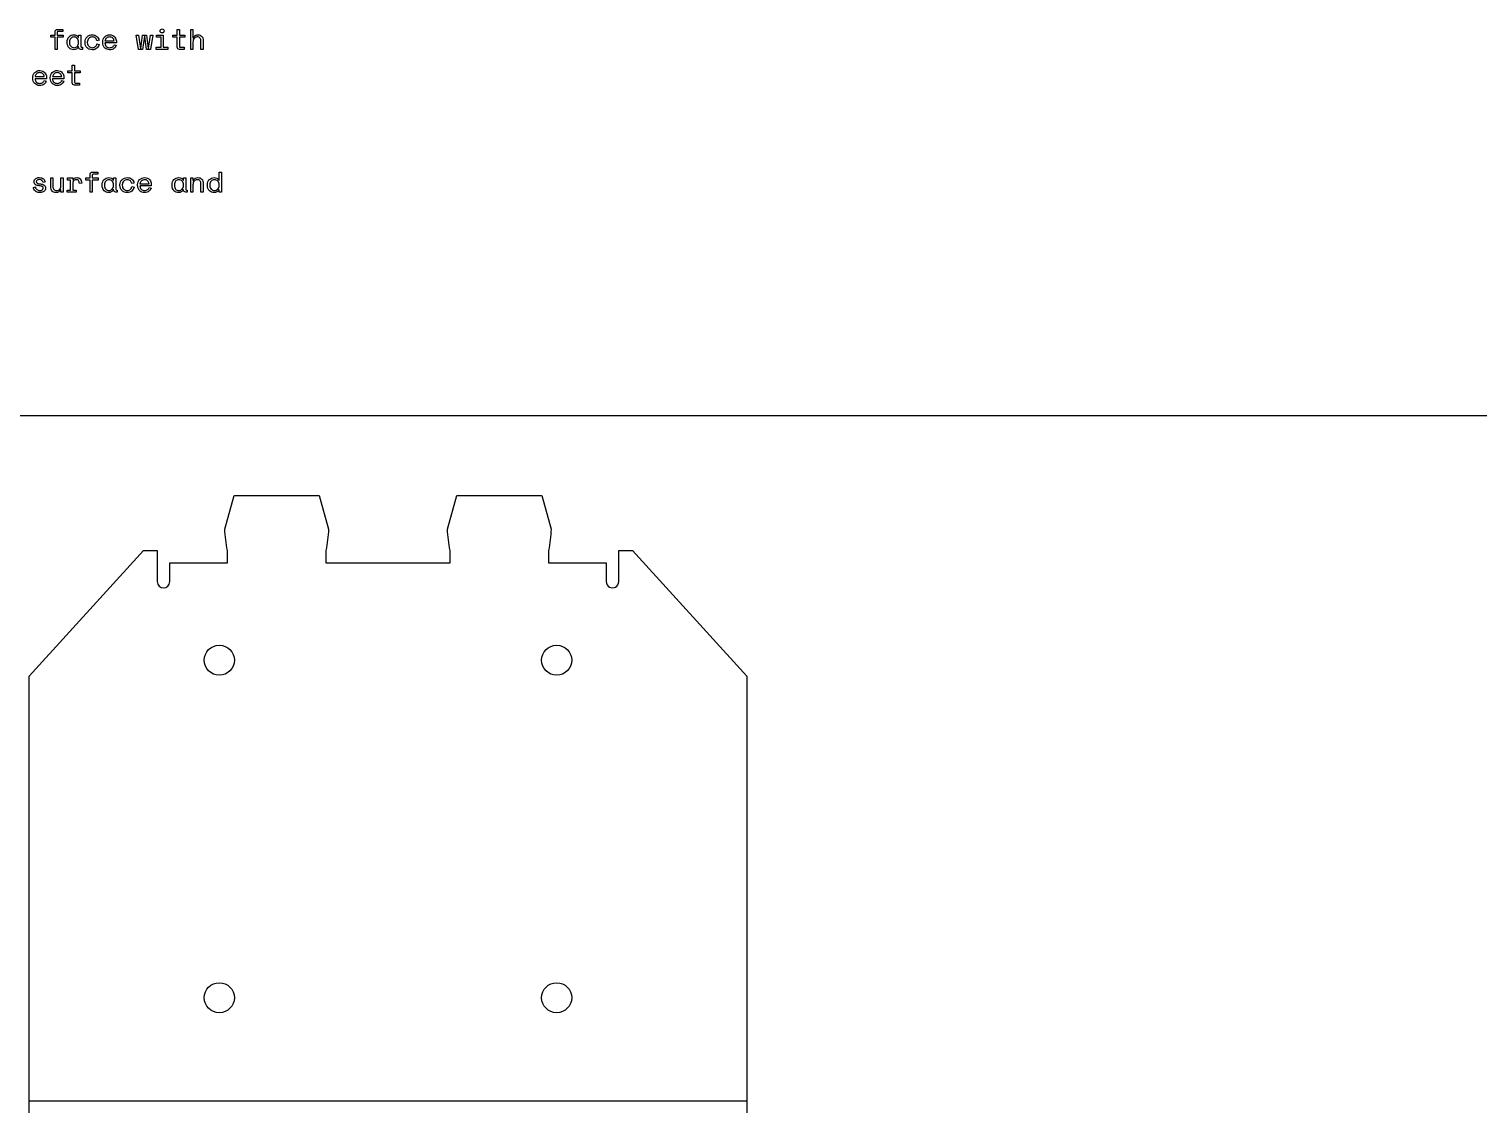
# Model space of a CAD drawing. Extents: x 0 to 841, y 0 to 662.
# Drawn here: x 330.8 to 545.8, y 491.9 to 651.3 of the extents above; entities that cross this region are included whole.
import ezdxf

# ---------------------------------------------------------------- set-up
doc = ezdxf.new("R2010")
doc.units = 0
doc.layers.get('0').update_dxf_attribs({"linetype": 'CONTINUOUS'})

msp = doc.modelspace()

# ---------------------------------------------------------------- linework, layer by layer
at = {"color": 7}
for points in [[(335.039669, 651.227598), (335.869402, 651.227598), (335.869402, 650.922798), (335.158202, 650.922798)], [(352.150771, 650.363998), (352.811197, 650.363998), (352.811197, 651.227598), (353.141397, 651.227598), (353.141397, 650.363998), (353.954197, 650.363998), (353.954197, 650.059198), (353.141397, 650.059198), (353.141397, 648.696065)], [(355.143737, 648.264265), (354.813537, 648.264265), (354.813537, 651.227598), (355.143737, 651.227598), (355.143737, 649.982998), (355.194537, 649.982998)], [(334.066002, 650.363998), (334.713702, 650.363998), (334.713702, 650.897398)], [(335.043902, 650.795798), (335.043902, 650.363998), (335.920202, 650.363998), (335.920202, 650.059198), (335.043902, 650.059198), (335.043902, 648.264265), (334.713702, 648.264265), (334.713702, 650.059198), (334.066002, 650.059198), (334.066002, 650.363998)], [(336.508635, 649.280265), (336.508635, 649.347998)], [(336.847302, 649.347998), (336.847302, 649.280265)], [(338.151168, 650.033798), (338.201968, 650.033798), (338.201968, 650.363998), (338.532168, 650.363998), (338.532168, 648.696065)], [(338.201968, 649.288731), (338.201968, 649.339531)], [(339.150234, 649.280265), (339.150234, 649.331065)], [(339.488901, 649.331065), (339.488901, 649.280265)], [(341.224567, 649.618931), (340.894367, 649.542731)], [(340.902834, 649.085531), (341.233034, 649.009331)], [(341.770667, 649.288731), (341.770667, 649.390331)], [(343.7942, 649.483465), (343.7942, 649.212531), (342.100867, 649.212531)], [(342.109334, 649.517331), (343.464, 649.517331)], [(352.811197, 648.594465), (352.811197, 650.059198), (352.150798, 650.059198), (352.150771, 650.363998)], [(355.143737, 649.356465), (355.143737, 648.264265)], [(356.667737, 649.517331), (356.667737, 648.264265), (356.337537, 648.264265), (356.337537, 649.449598)], [(338.201968, 648.619865), (338.151168, 648.619865)], [(338.201968, 648.594465), (338.201968, 648.619865)], [(338.646468, 648.569065), (338.752301, 648.569065), (338.752301, 648.264265), (338.527935, 648.264265)], [(343.455533, 648.950065), (343.7688, 648.865398)], [(353.255697, 648.569065), (353.852597, 648.569065), (353.852597, 648.264265), (353.137164, 648.264265)], [(336.606002, 645.072333), (337.266402, 645.072333), (337.266402, 645.935932), (337.596601, 645.935932), (337.596601, 645.072333), (338.409401, 645.072333), (338.409401, 644.767533), (337.596601, 644.767533), (337.596601, 643.4044)], [(337.266402, 643.3028), (337.266402, 644.767533), (336.606002, 644.767533), (336.606002, 645.072333)], [(331.40747, 643.997066), (331.40747, 644.098666)], [(333.431003, 644.191799), (333.431003, 643.920866), (331.73767, 643.920866)], [(331.746136, 644.225666), (333.100803, 644.225666)], [(333.092336, 643.6584), (333.405603, 643.573733)], [(333.998269, 643.997066), (333.998269, 644.098666)], [(336.021802, 644.191799), (336.021802, 643.920866), (334.328469, 643.920866)], [(334.336936, 644.225666), (335.691602, 644.225666)], [(335.683135, 643.6584), (335.996402, 643.573733)], [(337.710901, 643.2774), (338.307801, 643.2774), (338.307801, 642.9726), (337.592368, 642.9726)]]:
    msp.add_lwpolyline(points, dxfattribs=at)
for points in [[(342.8036, 650.109998)], [(348.857265, 648.264265), (348.247665, 648.264265), (347.993665, 650.211598), (347.942865, 650.211598), (347.688865, 648.264265), (347.079266, 648.264265), (346.749066, 650.363998), (347.087732, 650.363998), (347.367132, 648.416665), (347.417932, 648.416665), (347.663465, 650.363998), (348.273065, 650.363998), (348.518599, 648.416665), (348.569399, 648.416665), (348.848798, 650.363998), (349.187465, 650.363998)], [(349.682765, 648.569065), (350.419365, 648.569065), (350.419365, 650.059198), (349.758965, 650.059198), (349.758965, 650.363998), (350.749565, 650.363998), (350.749565, 648.569065), (351.435364, 648.569065), (351.435364, 648.264265), (349.682765, 648.264265)], [(350.283898, 650.990531)], [(337.524635, 648.518265)], [(332.440403, 644.818333)], [(335.031202, 644.818333)], [(0, 593.999849), (840.999808, 593.999849), (840.999808, 0.000026), (0, 0.000026)]]:
    msp.add_lwpolyline(points, close=True, dxfattribs=at)
at = {"color": 4}
for points in [[(339.247601, 629.197337), (339.895301, 629.197337), (339.895301, 629.730737)], [(340.221267, 630.060937), (341.051001, 630.060937), (341.051001, 629.756137), (340.339801, 629.756137)], [(358.979136, 628.867137), (359.029936, 628.867137), (359.029936, 630.060937), (359.360136, 630.060937), (359.360136, 627.097604), (359.029936, 627.097604), (359.029936, 627.419337)], [(331.500603, 627.800337), (331.81387, 627.876537)], [(331.61067, 628.63007), (331.61067, 628.65547)], [(333.236269, 628.60467), (332.923003, 628.52847)], [(333.287069, 627.715671), (333.287069, 627.690271)], [(334.061769, 627.94427), (334.061769, 629.197337), (334.391969, 629.197337), (334.391969, 627.986604)], [(335.585769, 629.197337), (335.915969, 629.197337), (335.915969, 627.097604), (335.585769, 627.097604), (335.585769, 627.478604), (335.534969, 627.478604)], [(335.585769, 628.105137), (335.585769, 629.197337)], [(337.321435, 628.291404), (337.321435, 627.402404), (337.854835, 627.402404), (337.854835, 627.097604), (336.508635, 627.097604), (336.508635, 627.402404), (336.991235, 627.402404), (336.991235, 628.892537), (336.559435, 628.892537), (336.559435, 629.197337)], [(336.559435, 629.197337), (337.321435, 629.197337), (337.321435, 628.917937), (337.372235, 628.917937)], [(338.659168, 628.443804), (338.312035, 628.393004)], [(340.225501, 629.629137), (340.225501, 629.197337), (341.101801, 629.197337), (341.101801, 628.892537), (340.225501, 628.892537), (340.225501, 627.097604), (339.895301, 627.097604), (339.895301, 628.892537), (339.247601, 628.892537), (339.247601, 629.197337)], [(341.690234, 628.113604), (341.690234, 628.181337)], [(342.0289, 628.181337), (342.0289, 628.113604)], [(343.332767, 628.867137), (343.383567, 628.867137), (343.383567, 629.197337), (343.713766, 629.197337), (343.713766, 627.529404)], [(343.383567, 628.12207), (343.383567, 628.17287)], [(344.331833, 628.113604), (344.331833, 628.164404)], [(344.6705, 628.164404), (344.6705, 628.113604)], [(346.406166, 628.45227), (346.075966, 628.37607)], [(346.084433, 627.91887), (346.414632, 627.84267)], [(346.952266, 628.12207), (346.952266, 628.22367)], [(348.975798, 628.316804), (348.975798, 628.04587), (347.282466, 628.04587)], [(347.290932, 628.35067), (348.645598, 628.35067)], [(348.637132, 627.783404), (348.950398, 627.698737)], [(352.053431, 628.113604), (352.053431, 628.181337)], [(352.392097, 628.181337), (352.392097, 628.113604)], [(353.695964, 628.867137), (353.746764, 628.867137), (353.746764, 629.197337), (354.076964, 629.197337), (354.076964, 627.529404)], [(353.746764, 628.12207), (353.746764, 628.17287)], [(355.143737, 627.097604), (354.813537, 627.097604), (354.813537, 629.197337), (355.143737, 629.197337), (355.143737, 628.841737), (355.194537, 628.841737)], [(355.143737, 628.189804), (355.143737, 627.097604)], [(356.667737, 628.35067), (356.667737, 627.097604), (356.337537, 627.097604), (356.337537, 628.282937)], [(357.285803, 628.113604), (357.285803, 628.181337)], [(357.62447, 628.181337), (357.62447, 628.113604)], [(359.029936, 628.12207), (359.029936, 628.17287)], [(343.383567, 627.453204), (343.332767, 627.453204)], [(343.383567, 627.427804), (343.383567, 627.453204)], [(343.828066, 627.402404), (343.9339, 627.402404), (343.9339, 627.097604), (343.709533, 627.097604)], [(353.746764, 627.453204), (353.695964, 627.453204)], [(353.746764, 627.427804), (353.746764, 627.453204)], [(354.191264, 627.402404), (354.297097, 627.402404), (354.297097, 627.097604), (354.07273, 627.097604)], [(359.029936, 627.419337), (358.979136, 627.419337)], [(330.853723, 492.381186), (437.254295, 492.381186)]]:
    msp.add_lwpolyline(points, dxfattribs=at)
for points in [[(331.932403, 628.65547)], [(347.985199, 628.943337)], [(342.706233, 627.351604)], [(353.069431, 627.351604)], [(358.327203, 627.351604)]]:
    msp.add_lwpolyline(points, close=True, dxfattribs=at)
at = {"color": 5}
for points in [[(359.873507, 577.146446), (361.253705, 582.131988), (373.853689, 582.131988), (375.233915, 577.146446)], [(392.873495, 577.146446), (394.253694, 582.131988), (406.853705, 582.131988), (408.233903, 577.146446)], [(330.853723, 475.339854), (330.853723, 555.319253), (347.803721, 573.981977), (349.853712, 573.981977), (349.853712, 569.356982)], [(351.703731, 569.356982), (351.703731, 572.131984), (360.253713, 572.131984), (360.253713, 573.981977)], [(374.853708, 573.981977), (374.853708, 572.131984), (393.253702, 572.131984), (393.253702, 573.981977)], [(407.853697, 573.981977), (407.853697, 572.131984), (416.403679, 572.131984), (416.403679, 569.356982)], [(418.253698, 569.356982), (418.253698, 573.981977), (420.303689, 573.981977), (437.253686, 555.319253), (437.253686, 475.339854)]]:
    msp.add_lwpolyline(points, dxfattribs=at)
at = {"color": 7}
for points in [[(334.802602, 651.134464), (334.864691, 651.196553), (334.943713, 651.227598), (335.039669, 651.227598)], [(350.283898, 650.990531), (350.283898, 651.072375), (350.31212, 651.14152), (350.368565, 651.197964)], [(350.368565, 651.197964), (350.427831, 651.257231), (350.498387, 651.286864), (350.580231, 651.286864)], [(350.580231, 651.286864), (350.662076, 651.286864), (350.73122, 651.257231), (350.787665, 651.197964)], [(350.787665, 651.197964), (350.846931, 651.14152), (350.876565, 651.072375), (350.876565, 650.990531)], [(334.713702, 650.897398), (334.713702, 650.993353), (334.743336, 651.072375), (334.802602, 651.134464)], [(335.158202, 650.922798), (335.082002, 650.922798), (335.043902, 650.880464), (335.043902, 650.795798)], [(336.508635, 649.347998), (336.508635, 649.520154), (336.534035, 649.672554), (336.584835, 649.805198)], [(336.584835, 648.818832), (336.534035, 648.951476), (336.508635, 649.105287), (336.508635, 649.280265)], [(336.584835, 649.805198), (336.635635, 649.937842), (336.704779, 650.04932), (336.792268, 650.139631)], [(336.792268, 650.139631), (336.882579, 650.232764), (336.987002, 650.30332), (337.105535, 650.351298)], [(336.898102, 649.657031), (336.864235, 649.563898), (336.847302, 649.460887), (336.847302, 649.347998)], [(336.847302, 649.280265), (336.847302, 649.040376), (336.909391, 648.852698), (337.033568, 648.717232)], [(337.037802, 649.898331), (336.978535, 649.83342), (336.931968, 649.752987), (336.898102, 649.657031)], [(337.253702, 650.054965), (337.171857, 650.018276), (337.09989, 649.966065), (337.037802, 649.898331)], [(337.105535, 650.351298), (337.224068, 650.399276), (337.349657, 650.423264), (337.482301, 650.423264)], [(337.524635, 650.109998), (337.425857, 650.109998), (337.335546, 650.091653), (337.253702, 650.054965)], [(337.482301, 650.423264), (337.626235, 650.423264), (337.756057, 650.390809), (337.871768, 650.325898)], [(337.791335, 650.050731), (337.70949, 650.090242), (337.62059, 650.109998), (337.524635, 650.109998)], [(338.007235, 649.894098), (337.947968, 649.961831), (337.876001, 650.014042), (337.791335, 650.050731)], [(337.871768, 650.325898), (337.990301, 650.263809), (338.083435, 650.166442), (338.151168, 650.033798)], [(338.151168, 649.648565), (338.117301, 649.74452), (338.069324, 649.826365), (338.007235, 649.894098)], [(338.201968, 649.339531), (338.201968, 649.45242), (338.185035, 649.555431), (338.151168, 649.648565)], [(338.151168, 648.971231), (338.185035, 649.067187), (338.201968, 649.17302), (338.201968, 649.288731)], [(339.150234, 649.331065), (339.150234, 649.500398), (339.178457, 649.652798), (339.234901, 649.788265)], [(339.234901, 648.823065), (339.178457, 648.955709), (339.150234, 649.108109), (339.150234, 649.280265)], [(339.234901, 649.788265), (339.294168, 649.923731), (339.37319, 650.038031), (339.471968, 650.131165)], [(339.471968, 650.131165), (339.570745, 650.224298), (339.685045, 650.296264), (339.814868, 650.347064)], [(339.543934, 649.644331), (339.507245, 649.548376), (339.488901, 649.443954), (339.488901, 649.331065)], [(339.488901, 649.280265), (339.488901, 649.161731), (339.507245, 649.054487), (339.543934, 648.958531)], [(339.704801, 649.889865), (339.637068, 649.822131), (339.583445, 649.740287), (339.543934, 649.644331)], [(339.937634, 650.050731), (339.850145, 650.014042), (339.772534, 649.96042), (339.704801, 649.889865)], [(339.814868, 650.347064), (339.947512, 650.397864), (340.087212, 650.423264), (340.233967, 650.423264)], [(340.225501, 650.109998), (340.123901, 650.109998), (340.027945, 650.090242), (339.937634, 650.050731)], [(340.500667, 650.063431), (340.421645, 650.094476), (340.329923, 650.109998), (340.225501, 650.109998)], [(340.233967, 650.423264), (340.366612, 650.423264), (340.489378, 650.403509), (340.602267, 650.363998)], [(340.699634, 649.936431), (340.646012, 649.990053), (340.57969, 650.032387), (340.500667, 650.063431)], [(340.602267, 650.363998), (340.715156, 650.324487), (340.813934, 650.268042), (340.898601, 650.194665)], [(340.830867, 649.754398), (340.799823, 649.824953), (340.756078, 649.885631), (340.699634, 649.936431)], [(340.894367, 649.542731), (340.885901, 649.616109), (340.864734, 649.686665), (340.830867, 649.754398)], [(340.835101, 648.873865), (340.868967, 648.941598), (340.891545, 649.012154), (340.902834, 649.085531)], [(340.898601, 650.194665), (340.986089, 650.124109), (341.056645, 650.039442), (341.110267, 649.940665)], [(341.110267, 649.940665), (341.166712, 649.841887), (341.204812, 649.734642), (341.224567, 649.618931)], [(341.770667, 649.390331), (341.770667, 649.537087), (341.796067, 649.673965), (341.846867, 649.800965)], [(341.846867, 648.848465), (341.796067, 648.981109), (341.770667, 649.127865), (341.770667, 649.288731)], [(341.846867, 649.800965), (341.900489, 649.927965), (341.973867, 650.03662), (342.067, 650.126931)], [(342.067, 650.126931), (342.160134, 650.220064), (342.268789, 650.292031), (342.392967, 650.342831)], [(342.100867, 649.212531), (342.109334, 649.003687), (342.174245, 648.835765), (342.2956, 648.708765)], [(342.1813, 649.750165), (342.144611, 649.679609), (342.120622, 649.601998), (342.109334, 649.517331)], [(342.329467, 649.940665), (342.2702, 649.887042), (342.220811, 649.823542), (342.1813, 649.750165)], [(342.541133, 650.063431), (342.462111, 650.035209), (342.391556, 649.994287), (342.329467, 649.940665)], [(342.392967, 650.342831), (342.519967, 650.396453), (342.656845, 650.423264), (342.8036, 650.423264)], [(342.8036, 650.109998), (342.710467, 650.109998), (342.622978, 650.094476), (342.541133, 650.063431)], [(342.8036, 650.423264), (342.975756, 650.423264), (343.123922, 650.390809), (343.2481, 650.325898)], [(343.040667, 650.067665), (342.964467, 650.095887), (342.885444, 650.109998), (342.8036, 650.109998)], [(343.2481, 649.949131), (343.188833, 649.999931), (343.119689, 650.039442), (343.040667, 650.067665)], [(343.2481, 650.325898), (343.3751, 650.263809), (343.478111, 650.186198), (343.557133, 650.093065)], [(343.396267, 649.762865), (343.359578, 649.836242), (343.310189, 649.898331), (343.2481, 649.949131)], [(343.464, 649.517331), (343.458355, 649.607642), (343.435778, 649.689487), (343.396267, 649.762865)], [(343.557133, 650.093065), (343.638978, 649.999931), (343.698244, 649.898331), (343.734933, 649.788265)], [(343.734933, 649.788265), (343.774444, 649.678198), (343.7942, 649.576598), (343.7942, 649.483465)], [(350.368565, 650.778864), (350.31212, 650.838131), (350.283898, 650.908687), (350.283898, 650.990531)], [(350.580231, 650.694198), (350.498387, 650.694198), (350.427831, 650.72242), (350.368565, 650.778864)], [(350.787665, 650.778864), (350.73122, 650.72242), (350.662076, 650.694198), (350.580231, 650.694198)], [(350.876565, 650.990531), (350.876565, 650.908687), (350.846931, 650.838131), (350.787665, 650.778864)], [(355.31307, 649.902565), (355.200181, 649.767098), (355.143737, 649.585065), (355.143737, 649.356465)], [(355.194537, 649.982998), (355.259448, 650.118465), (355.349759, 650.225709), (355.46547, 650.304731)], [(355.787203, 650.109998), (355.586826, 650.109998), (355.428781, 650.040853), (355.31307, 649.902565)], [(355.46547, 650.304731), (355.584004, 650.383753), (355.727937, 650.423264), (355.89727, 650.423264)], [(356.18937, 649.944898), (356.090592, 650.054965), (355.956537, 650.109998), (355.787203, 650.109998)], [(355.89727, 650.423264), (356.12587, 650.423264), (356.310726, 650.347064), (356.451837, 650.194665)], [(356.337537, 649.449598), (356.337537, 649.669731), (356.288148, 649.834831), (356.18937, 649.944898)], [(356.451837, 650.194665), (356.59577, 650.045087), (356.667737, 649.819309), (356.667737, 649.517331)], [(336.792268, 648.480165), (336.704779, 648.573298), (336.635635, 648.686187), (336.584835, 648.818832)], [(337.105535, 648.272732), (336.987002, 648.320709), (336.882579, 648.389854), (336.792268, 648.480165)], [(337.033568, 648.717232), (337.160568, 648.584587), (337.324257, 648.518265), (337.524635, 648.518265)], [(337.490768, 648.204998), (337.352479, 648.204998), (337.224068, 648.227576), (337.105535, 648.272732)], [(337.867535, 648.306598), (337.749001, 648.238865), (337.623413, 648.204998), (337.490768, 648.204998)], [(337.524635, 648.518265), (337.623413, 648.518265), (337.713724, 648.536609), (337.795568, 648.573298)], [(337.795568, 648.573298), (337.880235, 648.609987), (337.952201, 648.662198), (338.011468, 648.729932)], [(338.151168, 648.619865), (338.083435, 648.478754), (337.98889, 648.374332), (337.867535, 648.306598)], [(338.011468, 648.729932), (338.070735, 648.797665), (338.117301, 648.878098), (338.151168, 648.971231)], [(338.290868, 648.357398), (338.231601, 648.419487), (338.201968, 648.498509), (338.201968, 648.594465)], [(338.527935, 648.264265), (338.431979, 648.264265), (338.352957, 648.295309), (338.290868, 648.357398)], [(338.532168, 648.696065), (338.532168, 648.611398), (338.570268, 648.569065), (338.646468, 648.569065)], [(339.471968, 648.484398), (339.37319, 648.577532), (339.294168, 648.69042), (339.234901, 648.823065)], [(339.814868, 648.276965), (339.685045, 648.324943), (339.570745, 648.394087), (339.471968, 648.484398)], [(339.543934, 648.958531), (339.583445, 648.865398), (339.637068, 648.786376), (339.704801, 648.721465)], [(339.704801, 648.721465), (339.772534, 648.656554), (339.851556, 648.605754), (339.941867, 648.569065)], [(340.233967, 648.204998), (340.087212, 648.204998), (339.947512, 648.228987), (339.814868, 648.276965)], [(339.941867, 648.569065), (340.032179, 648.535198), (340.129545, 648.518265), (340.233967, 648.518265)], [(340.233967, 648.518265), (340.33839, 648.518265), (340.428701, 648.533787), (340.504901, 648.564832)], [(340.610734, 648.264265), (340.497845, 648.224754), (340.372256, 648.204998), (340.233967, 648.204998)], [(340.504901, 648.564832), (340.583923, 648.598698), (340.650245, 648.641032), (340.703867, 648.691832)], [(340.907067, 648.429365), (340.822401, 648.358809), (340.723623, 648.303776), (340.610734, 648.264265)], [(340.703867, 648.691832), (340.760312, 648.745454), (340.804056, 648.806132), (340.835101, 648.873865)], [(341.114501, 648.687598), (341.060878, 648.58882), (340.991734, 648.502743), (340.907067, 648.429365)], [(341.233034, 649.009331), (341.210456, 648.89362), (341.170945, 648.786376), (341.114501, 648.687598)], [(342.058534, 648.505565), (341.968222, 648.60152), (341.897667, 648.71582), (341.846867, 648.848465)], [(342.380267, 648.281198), (342.256089, 648.334821), (342.148845, 648.409609), (342.058534, 648.505565)], [(342.2956, 648.708765), (342.416956, 648.581765), (342.586289, 648.518265), (342.8036, 648.518265)], [(342.795133, 648.204998), (342.645556, 648.204998), (342.507267, 648.230398), (342.380267, 648.281198)], [(343.4386, 648.387032), (343.280555, 648.265676), (343.066067, 648.204998), (342.795133, 648.204998)], [(342.8036, 648.518265), (342.902378, 648.518265), (342.988456, 648.529554), (343.061833, 648.552132)], [(343.061833, 648.552132), (343.135211, 648.574709), (343.1973, 648.605754), (343.2481, 648.645265)], [(343.2481, 648.645265), (343.301722, 648.684776), (343.344055, 648.729932), (343.3751, 648.780732)], [(343.3751, 648.780732), (343.408967, 648.834354), (343.435778, 648.890798), (343.455533, 648.950065)], [(343.7688, 648.865398), (343.709533, 648.670665), (343.599467, 648.511209), (343.4386, 648.387032)], [(352.900097, 648.357398), (352.840831, 648.419487), (352.811197, 648.498509), (352.811197, 648.594465)], [(353.137164, 648.264265), (353.041208, 648.264265), (352.962186, 648.295309), (352.900097, 648.357398)], [(353.141397, 648.696065), (353.141397, 648.611398), (353.179497, 648.569065), (353.255697, 648.569065)], [(331.48367, 644.509299), (331.537292, 644.636299), (331.61067, 644.744955), (331.703803, 644.835266)], [(331.703803, 644.835266), (331.796936, 644.928399), (331.905592, 645.000366), (332.02977, 645.051166)], [(332.177936, 644.771766), (332.098914, 644.743544), (332.028358, 644.702622), (331.96627, 644.648999)], [(332.02977, 645.051166), (332.15677, 645.104788), (332.293647, 645.131599), (332.440403, 645.131599)], [(332.440403, 644.818333), (332.34727, 644.818333), (332.259781, 644.80281), (332.177936, 644.771766)], [(332.440403, 645.131599), (332.612558, 645.131599), (332.760725, 645.099144), (332.884903, 645.034233)], [(332.677469, 644.775999), (332.601269, 644.804221), (332.522247, 644.818333), (332.440403, 644.818333)], [(332.884903, 644.657466), (332.825636, 644.708266), (332.756492, 644.747777), (332.677469, 644.775999)], [(332.884903, 645.034233), (333.011903, 644.972144), (333.114914, 644.894533), (333.193936, 644.801399)], [(333.193936, 644.801399), (333.27578, 644.708266), (333.335047, 644.606666), (333.371736, 644.496599)], [(334.074469, 644.509299), (334.128091, 644.636299), (334.201469, 644.744955), (334.294602, 644.835266)], [(334.294602, 644.835266), (334.387736, 644.928399), (334.496391, 645.000366), (334.620569, 645.051166)], [(334.768736, 644.771766), (334.689713, 644.743544), (334.619158, 644.702622), (334.557069, 644.648999)], [(334.620569, 645.051166), (334.747569, 645.104788), (334.884447, 645.131599), (335.031202, 645.131599)], [(335.031202, 644.818333), (334.938069, 644.818333), (334.85058, 644.80281), (334.768736, 644.771766)], [(335.031202, 645.131599), (335.203358, 645.131599), (335.351524, 645.099144), (335.475702, 645.034233)], [(335.268269, 644.775999), (335.192069, 644.804221), (335.113047, 644.818333), (335.031202, 644.818333)], [(335.475702, 644.657466), (335.416435, 644.708266), (335.347291, 644.747777), (335.268269, 644.775999)], [(335.475702, 645.034233), (335.602702, 644.972144), (335.705713, 644.894533), (335.784735, 644.801399)], [(335.784735, 644.801399), (335.86658, 644.708266), (335.925846, 644.606666), (335.962535, 644.496599)], [(331.40747, 644.098666), (331.40747, 644.245422), (331.43287, 644.382299), (331.48367, 644.509299)], [(331.48367, 643.5568), (331.43287, 643.689444), (331.40747, 643.8362), (331.40747, 643.997066)], [(331.695336, 643.2139), (331.605025, 643.309855), (331.53447, 643.424155), (331.48367, 643.5568)], [(332.01707, 642.989533), (331.892892, 643.043155), (331.785647, 643.117944), (331.695336, 643.2139)], [(331.73767, 643.920866), (331.746136, 643.712022), (331.811047, 643.5441), (331.932403, 643.4171)], [(331.818103, 644.458499), (331.781414, 644.387944), (331.757425, 644.310333), (331.746136, 644.225666)], [(331.96627, 644.648999), (331.907003, 644.595377), (331.857614, 644.531877), (331.818103, 644.458499)], [(331.932403, 643.4171), (332.053758, 643.2901), (332.223092, 643.2266), (332.440403, 643.2266)], [(332.431936, 642.913333), (332.282358, 642.913333), (332.14407, 642.938733), (332.01707, 642.989533)], [(333.075403, 643.095366), (332.917358, 642.974011), (332.702869, 642.913333), (332.431936, 642.913333)], [(332.440403, 643.2266), (332.539181, 643.2266), (332.625258, 643.237889), (332.698636, 643.260466)], [(332.698636, 643.260466), (332.772014, 643.283044), (332.834103, 643.314089), (332.884903, 643.3536)], [(333.033069, 644.471199), (332.99638, 644.544577), (332.946992, 644.606666), (332.884903, 644.657466)], [(332.884903, 643.3536), (332.938525, 643.393111), (332.980858, 643.438266), (333.011903, 643.489066)], [(333.011903, 643.489066), (333.045769, 643.542689), (333.07258, 643.599133), (333.092336, 643.6584)], [(333.100803, 644.225666), (333.095158, 644.315977), (333.07258, 644.397822), (333.033069, 644.471199)], [(333.405603, 643.573733), (333.346336, 643.379), (333.236269, 643.219544), (333.075403, 643.095366)], [(333.371736, 644.496599), (333.411247, 644.386533), (333.431003, 644.284933), (333.431003, 644.191799)], [(333.998269, 644.098666), (333.998269, 644.245422), (334.023669, 644.382299), (334.074469, 644.509299)], [(334.074469, 643.5568), (334.023669, 643.689444), (333.998269, 643.8362), (333.998269, 643.997066)], [(334.286136, 643.2139), (334.195825, 643.309855), (334.125269, 643.424155), (334.074469, 643.5568)], [(334.607869, 642.989533), (334.483691, 643.043155), (334.376447, 643.117944), (334.286136, 643.2139)], [(334.328469, 643.920866), (334.336936, 643.712022), (334.401847, 643.5441), (334.523202, 643.4171)], [(334.408902, 644.458499), (334.372213, 644.387944), (334.348225, 644.310333), (334.336936, 644.225666)], [(334.557069, 644.648999), (334.497802, 644.595377), (334.448413, 644.531877), (334.408902, 644.458499)], [(334.523202, 643.4171), (334.644558, 643.2901), (334.813891, 643.2266), (335.031202, 643.2266)], [(335.022735, 642.913333), (334.873158, 642.913333), (334.734869, 642.938733), (334.607869, 642.989533)], [(335.666202, 643.095366), (335.508158, 642.974011), (335.293669, 642.913333), (335.022735, 642.913333)], [(335.031202, 643.2266), (335.12998, 643.2266), (335.216058, 643.237889), (335.289435, 643.260466)], [(335.289435, 643.260466), (335.362813, 643.283044), (335.424902, 643.314089), (335.475702, 643.3536)], [(335.623869, 644.471199), (335.58718, 644.544577), (335.537791, 644.606666), (335.475702, 644.657466)], [(335.475702, 643.3536), (335.529324, 643.393111), (335.571658, 643.438266), (335.602702, 643.489066)], [(335.602702, 643.489066), (335.636569, 643.542689), (335.66338, 643.599133), (335.683135, 643.6584)], [(335.691602, 644.225666), (335.685958, 644.315977), (335.66338, 644.397822), (335.623869, 644.471199)], [(335.996402, 643.573733), (335.937135, 643.379), (335.827069, 643.219544), (335.666202, 643.095366)], [(335.962535, 644.496599), (336.002046, 644.386533), (336.021802, 644.284933), (336.021802, 644.191799)], [(337.355302, 643.065733), (337.296035, 643.127822), (337.266402, 643.206844), (337.266402, 643.3028)], [(337.592368, 642.9726), (337.496413, 642.9726), (337.41739, 643.003644), (337.355302, 643.065733)], [(337.596601, 643.4044), (337.596601, 643.319733), (337.634701, 643.2774), (337.710901, 643.2774)]]:
    msp.add_open_spline(points, degree=3, dxfattribs=at)
at = {"color": 4}
for points in [[(339.895301, 629.730737), (339.895301, 629.826692), (339.924934, 629.905714), (339.984201, 629.967803)], [(339.984201, 629.967803), (340.04629, 630.029892), (340.125312, 630.060937), (340.221267, 630.060937)], [(340.339801, 629.756137), (340.263601, 629.756137), (340.225501, 629.713803), (340.225501, 629.629137)], [(331.568336, 627.520937), (331.528825, 627.614071), (331.506248, 627.707204), (331.500603, 627.800337)], [(331.61067, 628.65547), (331.61067, 628.754248), (331.631836, 628.840326), (331.67417, 628.913704)], [(331.805403, 628.21097), (331.675581, 628.306926), (331.61067, 628.446626), (331.61067, 628.63007)], [(331.67417, 628.913704), (331.716503, 628.989904), (331.772947, 629.053403), (331.843503, 629.104203)], [(332.364203, 628.041637), (332.121492, 628.05857), (331.935225, 628.115015), (331.805403, 628.21097)], [(331.81387, 627.876537), (331.827981, 627.715671), (331.89007, 627.585848), (332.000136, 627.487071)], [(331.843503, 629.104203), (331.916881, 629.155003), (331.998725, 629.193103), (332.089036, 629.218503)], [(331.970503, 628.786704), (331.945103, 628.750015), (331.932403, 628.70627), (331.932403, 628.65547)], [(331.932403, 628.65547), (331.932403, 628.55387), (331.974736, 628.476259), (332.059403, 628.422637)], [(332.072103, 628.88407), (332.02977, 628.85867), (331.995903, 628.826215), (331.970503, 628.786704)], [(332.059403, 628.422637), (332.146892, 628.369015), (332.304936, 628.333737), (332.533536, 628.316804)], [(332.216036, 628.939104), (332.162414, 628.927815), (332.114436, 628.90947), (332.072103, 628.88407)], [(332.089036, 629.218503), (332.179347, 629.243903), (332.273892, 629.256603), (332.37267, 629.256603)], [(332.389603, 628.96027), (332.330336, 628.96027), (332.272481, 628.953215), (332.216036, 628.939104)], [(332.817169, 627.94427), (332.724036, 627.99507), (332.573047, 628.027526), (332.364203, 628.041637)], [(332.37267, 629.256603), (332.510958, 629.256603), (332.632314, 629.236848), (332.736736, 629.197337)], [(332.757903, 628.84597), (332.664769, 628.92217), (332.542003, 628.96027), (332.389603, 628.96027)], [(332.533536, 628.316804), (332.779069, 628.297048), (332.965336, 628.237781), (333.092336, 628.139004)], [(332.736736, 629.197337), (332.841158, 629.160648), (332.928647, 629.111259), (332.999203, 629.04917)], [(332.923003, 628.52847), (332.908892, 628.663937), (332.853858, 628.76977), (332.757903, 628.84597)], [(332.812936, 627.432037), (332.908892, 627.494126), (332.956869, 627.580204), (332.956869, 627.690271)], [(332.956869, 627.690271), (332.956869, 627.808804), (332.910303, 627.89347), (332.817169, 627.94427)], [(332.999203, 629.04917), (333.069758, 628.989904), (333.12338, 628.920759), (333.160069, 628.841737)], [(333.092336, 628.139004), (333.222158, 628.043048), (333.287069, 627.901937), (333.287069, 627.715671)], [(333.160069, 628.841737), (333.19958, 628.762715), (333.22498, 628.683692), (333.236269, 628.60467)], [(333.287069, 627.690271), (333.287069, 627.588671), (333.265903, 627.496948), (333.223569, 627.415104)], [(334.116802, 627.550571), (334.080113, 627.663459), (334.061769, 627.794693), (334.061769, 627.94427)], [(334.277669, 627.266937), (334.209936, 627.343137), (334.156313, 627.437682), (334.116802, 627.550571)], [(334.391969, 627.986604), (334.391969, 627.76647), (334.437125, 627.605604), (334.527436, 627.504004)], [(334.942302, 627.351604), (335.14268, 627.351604), (335.299313, 627.419337), (335.412202, 627.554804)], [(335.412202, 627.554804), (335.527913, 627.693093), (335.585769, 627.876537), (335.585769, 628.105137)], [(337.351068, 628.545404), (337.331313, 628.466381), (337.321435, 628.381715), (337.321435, 628.291404)], [(337.444201, 628.752837), (337.401868, 628.69357), (337.370824, 628.624426), (337.351068, 628.545404)], [(337.372235, 628.917937), (337.425857, 629.033648), (337.502057, 629.118315), (337.600835, 629.171937)], [(337.600835, 628.892537), (337.538746, 628.85867), (337.486535, 628.812104), (337.444201, 628.752837)], [(337.600835, 629.171937), (337.699613, 629.228381), (337.812501, 629.256603), (337.939501, 629.256603)], [(337.829435, 628.943337), (337.741946, 628.943337), (337.665746, 628.926404), (337.600835, 628.892537)], [(338.172335, 628.812104), (338.079201, 628.899592), (337.964901, 628.943337), (337.829435, 628.943337)], [(337.939501, 629.256603), (338.151168, 629.256603), (338.321912, 629.187459), (338.451735, 629.04917)], [(338.312035, 628.393004), (338.312035, 628.587737), (338.265468, 628.727437), (338.172335, 628.812104)], [(338.451735, 629.04917), (338.581557, 628.910881), (338.650701, 628.709092), (338.659168, 628.443804)], [(341.690234, 628.181337), (341.690234, 628.353493), (341.715634, 628.505893), (341.766434, 628.638537)], [(341.766434, 627.652171), (341.715634, 627.784815), (341.690234, 627.938626), (341.690234, 628.113604)], [(341.766434, 628.638537), (341.817234, 628.771181), (341.886378, 628.882659), (341.973867, 628.97297)], [(341.973867, 627.313504), (341.886378, 627.406637), (341.817234, 627.519526), (341.766434, 627.652171)], [(341.973867, 628.97297), (342.064178, 629.066103), (342.1686, 629.136659), (342.287134, 629.184637)], [(342.0797, 628.49037), (342.045834, 628.397237), (342.0289, 628.294226), (342.0289, 628.181337)], [(342.0289, 628.113604), (342.0289, 627.873715), (342.090989, 627.686037), (342.215167, 627.550571)], [(342.2194, 628.73167), (342.160134, 628.666759), (342.113567, 628.586326), (342.0797, 628.49037)], [(342.215167, 627.550571), (342.342167, 627.417926), (342.505856, 627.351604), (342.706233, 627.351604)], [(342.4353, 628.888304), (342.353456, 628.851615), (342.281489, 628.799404), (342.2194, 628.73167)], [(342.287134, 629.184637), (342.405667, 629.232615), (342.531256, 629.256603), (342.6639, 629.256603)], [(342.706233, 628.943337), (342.607456, 628.943337), (342.517145, 628.924992), (342.4353, 628.888304)], [(342.6639, 629.256603), (342.807833, 629.256603), (342.937656, 629.224148), (343.053367, 629.159237)], [(342.972933, 628.88407), (342.891089, 628.923581), (342.802189, 628.943337), (342.706233, 628.943337)], [(343.188833, 628.727437), (343.129567, 628.79517), (343.0576, 628.847381), (342.972933, 628.88407)], [(342.977167, 627.406637), (343.061833, 627.443326), (343.1338, 627.495537), (343.193067, 627.563271)], [(343.053367, 629.159237), (343.1719, 629.097148), (343.265033, 628.999781), (343.332767, 628.867137)], [(343.332767, 628.481904), (343.2989, 628.577859), (343.250922, 628.659704), (343.188833, 628.727437)], [(343.193067, 627.563271), (343.252333, 627.631004), (343.2989, 627.711437), (343.332767, 627.80457)], [(343.383567, 628.17287), (343.383567, 628.285759), (343.366633, 628.38877), (343.332767, 628.481904)], [(343.332767, 627.80457), (343.366633, 627.900526), (343.383567, 628.006359), (343.383567, 628.12207)], [(343.713766, 627.529404), (343.713766, 627.444737), (343.751866, 627.402404), (343.828066, 627.402404)], [(344.331833, 628.164404), (344.331833, 628.333737), (344.360055, 628.486137), (344.4165, 628.621604)], [(344.4165, 627.656404), (344.360055, 627.789048), (344.331833, 627.941448), (344.331833, 628.113604)], [(344.4165, 628.621604), (344.475766, 628.75707), (344.554788, 628.87137), (344.653566, 628.964504)], [(344.653566, 627.317737), (344.554788, 627.410871), (344.475766, 627.523759), (344.4165, 627.656404)], [(344.653566, 628.964504), (344.752344, 629.057637), (344.866644, 629.129603), (344.996466, 629.180403)], [(344.725533, 628.47767), (344.688844, 628.381715), (344.6705, 628.277293), (344.6705, 628.164404)], [(344.6705, 628.113604), (344.6705, 627.99507), (344.688844, 627.887826), (344.725533, 627.79187)], [(344.886399, 628.723204), (344.818666, 628.65547), (344.765044, 628.573626), (344.725533, 628.47767)], [(344.725533, 627.79187), (344.765044, 627.698737), (344.818666, 627.619715), (344.886399, 627.554804)], [(345.119233, 628.88407), (345.031744, 628.847381), (344.954133, 628.793759), (344.886399, 628.723204)], [(344.886399, 627.554804), (344.954133, 627.489893), (345.033155, 627.439093), (345.123466, 627.402404)], [(344.996466, 629.180403), (345.129111, 629.231203), (345.268811, 629.256603), (345.415566, 629.256603)], [(345.407099, 628.943337), (345.305499, 628.943337), (345.209544, 628.923581), (345.119233, 628.88407)], [(345.682266, 628.89677), (345.603244, 628.927815), (345.511522, 628.943337), (345.407099, 628.943337)], [(345.415566, 629.256603), (345.54821, 629.256603), (345.670977, 629.236848), (345.783866, 629.197337)], [(345.881233, 628.76977), (345.82761, 628.823392), (345.761288, 628.865726), (345.682266, 628.89677)], [(345.686499, 627.398171), (345.765521, 627.432037), (345.831844, 627.474371), (345.885466, 627.525171)], [(345.783866, 629.197337), (345.896755, 629.157826), (345.995533, 629.101381), (346.080199, 629.028003)], [(346.012466, 628.587737), (345.981421, 628.658292), (345.937677, 628.71897), (345.881233, 628.76977)], [(345.885466, 627.525171), (345.94191, 627.578793), (345.985655, 627.639471), (346.016699, 627.707204)], [(346.075966, 628.37607), (346.067499, 628.449448), (346.046333, 628.520004), (346.012466, 628.587737)], [(346.016699, 627.707204), (346.050566, 627.774937), (346.073144, 627.845493), (346.084433, 627.91887)], [(346.080199, 629.028003), (346.167688, 628.957448), (346.238244, 628.872781), (346.291866, 628.774004)], [(346.291866, 628.774004), (346.34831, 628.675226), (346.38641, 628.567981), (346.406166, 628.45227)], [(346.414632, 627.84267), (346.392055, 627.726959), (346.352544, 627.619715), (346.296099, 627.520937)], [(346.952266, 628.22367), (346.952266, 628.370426), (346.977666, 628.507304), (347.028466, 628.634304)], [(347.028466, 627.681804), (346.977666, 627.814448), (346.952266, 627.961204), (346.952266, 628.12207)], [(347.028466, 628.634304), (347.082088, 628.761304), (347.155466, 628.869959), (347.248599, 628.96027)], [(347.240132, 627.338904), (347.149821, 627.434859), (347.079266, 627.549159), (347.028466, 627.681804)], [(347.248599, 628.96027), (347.341732, 629.053403), (347.450388, 629.12537), (347.574565, 629.17617)], [(347.282466, 628.04587), (347.290932, 627.837026), (347.355843, 627.669104), (347.477199, 627.542104)], [(347.362899, 628.583504), (347.32621, 628.512948), (347.302221, 628.435337), (347.290932, 628.35067)], [(347.511065, 628.774004), (347.451799, 628.720381), (347.40241, 628.656881), (347.362899, 628.583504)], [(347.477199, 627.542104), (347.598554, 627.415104), (347.767888, 627.351604), (347.985199, 627.351604)], [(347.722732, 628.89677), (347.64371, 628.868548), (347.573154, 628.827626), (347.511065, 628.774004)], [(347.574565, 629.17617), (347.701565, 629.229792), (347.838443, 629.256603), (347.985199, 629.256603)], [(347.985199, 628.943337), (347.892065, 628.943337), (347.804576, 628.927815), (347.722732, 628.89677)], [(347.985199, 629.256603), (348.157354, 629.256603), (348.305521, 629.224148), (348.429699, 629.159237)], [(348.222265, 628.901004), (348.146065, 628.929226), (348.067043, 628.943337), (347.985199, 628.943337)], [(348.429699, 628.78247), (348.370432, 628.83327), (348.301287, 628.872781), (348.222265, 628.901004)], [(348.429699, 629.159237), (348.556699, 629.097148), (348.65971, 629.019537), (348.738732, 628.926404)], [(348.577865, 628.596204), (348.541176, 628.669581), (348.491787, 628.73167), (348.429699, 628.78247)], [(348.429699, 627.478604), (348.483321, 627.518115), (348.525654, 627.563271), (348.556699, 627.614071)], [(348.556699, 627.614071), (348.590565, 627.667693), (348.617376, 627.724137), (348.637132, 627.783404)], [(348.645598, 628.35067), (348.639954, 628.440981), (348.617376, 628.522826), (348.577865, 628.596204)], [(348.950398, 627.698737), (348.891132, 627.504004), (348.781065, 627.344548), (348.620198, 627.220371)], [(348.738732, 628.926404), (348.820576, 628.83327), (348.879843, 628.73167), (348.916532, 628.621604)], [(348.916532, 628.621604), (348.956043, 628.511537), (348.975798, 628.409937), (348.975798, 628.316804)], [(352.053431, 628.181337), (352.053431, 628.353493), (352.078831, 628.505893), (352.129631, 628.638537)], [(352.129631, 627.652171), (352.078831, 627.784815), (352.053431, 627.938626), (352.053431, 628.113604)], [(352.129631, 628.638537), (352.180431, 628.771181), (352.249575, 628.882659), (352.337064, 628.97297)], [(352.337064, 627.313504), (352.249575, 627.406637), (352.180431, 627.519526), (352.129631, 627.652171)], [(352.337064, 628.97297), (352.427375, 629.066103), (352.531797, 629.136659), (352.650331, 629.184637)], [(352.442897, 628.49037), (352.409031, 628.397237), (352.392097, 628.294226), (352.392097, 628.181337)], [(352.392097, 628.113604), (352.392097, 627.873715), (352.454178, 627.686037), (352.578338, 627.550571)], [(352.582597, 628.73167), (352.523331, 628.666759), (352.476764, 628.586326), (352.442897, 628.49037)], [(352.578338, 627.550571), (352.705355, 627.417926), (352.869053, 627.351604), (353.069431, 627.351604)], [(352.798497, 628.888304), (352.716653, 628.851615), (352.644686, 628.799404), (352.582597, 628.73167)], [(352.650331, 629.184637), (352.768864, 629.232615), (352.894453, 629.256603), (353.027097, 629.256603)], [(353.069431, 628.943337), (352.970653, 628.943337), (352.880342, 628.924992), (352.798497, 628.888304)], [(353.027097, 629.256603), (353.171031, 629.256603), (353.300853, 629.224148), (353.416564, 629.159237)], [(353.336131, 628.88407), (353.254286, 628.923581), (353.165386, 628.943337), (353.069431, 628.943337)], [(353.552031, 628.727437), (353.492764, 628.79517), (353.420797, 628.847381), (353.336131, 628.88407)], [(353.340364, 627.406637), (353.425031, 627.443326), (353.496997, 627.495537), (353.556264, 627.563271)], [(353.416564, 629.159237), (353.535097, 629.097148), (353.62823, 628.999781), (353.695964, 628.867137)], [(353.695964, 628.481904), (353.662097, 628.577859), (353.614119, 628.659704), (353.552031, 628.727437)], [(353.556264, 627.563271), (353.61553, 627.631004), (353.662097, 627.711437), (353.695964, 627.80457)], [(353.746764, 628.17287), (353.746764, 628.285759), (353.72983, 628.38877), (353.695964, 628.481904)], [(353.695964, 627.80457), (353.72983, 627.900526), (353.746764, 628.006359), (353.746764, 628.12207)], [(354.076964, 627.529404), (354.076964, 627.444737), (354.115064, 627.402404), (354.191264, 627.402404)], [(355.31307, 628.735904), (355.200181, 628.600437), (355.143737, 628.418404), (355.143737, 628.189804)], [(355.194537, 628.841737), (355.324359, 629.118315), (355.550137, 629.256603), (355.87187, 629.256603)], [(355.787203, 628.943337), (355.586826, 628.943337), (355.428781, 628.874192), (355.31307, 628.735904)], [(356.18937, 628.778237), (356.090592, 628.888304), (355.956537, 628.943337), (355.787203, 628.943337)], [(355.87187, 629.256603), (356.114581, 629.256603), (356.307903, 629.180403), (356.451837, 629.028003)], [(356.337537, 628.282937), (356.337537, 628.50307), (356.288148, 628.66817), (356.18937, 628.778237)], [(356.451837, 629.028003), (356.59577, 628.878426), (356.667737, 628.652648), (356.667737, 628.35067)], [(357.285803, 628.181337), (357.285803, 628.35067), (357.312614, 628.501659), (357.366236, 628.634304)], [(357.362003, 627.652171), (357.311203, 627.787637), (357.285803, 627.941448), (357.285803, 628.113604)], [(357.577903, 627.317737), (357.487592, 627.408048), (357.415625, 627.519526), (357.362003, 627.652171)], [(357.366236, 628.634304), (357.419859, 628.76977), (357.491825, 628.882659), (357.582136, 628.97297)], [(357.582136, 628.97297), (357.672447, 629.066103), (357.778281, 629.136659), (357.899636, 629.184637)], [(357.67527, 628.49037), (357.641403, 628.397237), (357.62447, 628.294226), (357.62447, 628.181337)], [(357.62447, 628.113604), (357.62447, 627.99507), (357.641403, 627.889237), (357.67527, 627.796104)], [(357.823436, 628.73167), (357.761347, 628.663937), (357.711958, 628.583504), (357.67527, 628.49037)], [(357.67527, 627.796104), (357.711958, 627.702971), (357.761347, 627.622537), (357.823436, 627.554804)], [(358.047803, 628.888304), (357.963136, 628.851615), (357.888347, 628.799404), (357.823436, 628.73167)], [(357.823436, 627.554804), (357.888347, 627.489893), (357.963136, 627.439093), (358.047803, 627.402404)], [(357.899636, 629.184637), (358.020992, 629.232615), (358.149403, 629.256603), (358.284869, 629.256603)], [(358.327203, 628.943337), (358.228425, 628.943337), (358.135292, 628.924992), (358.047803, 628.888304)], [(358.284869, 629.256603), (358.428803, 629.256603), (358.562858, 629.224148), (358.687036, 629.159237)], [(358.598136, 628.88407), (358.513469, 628.923581), (358.423158, 628.943337), (358.327203, 628.943337)], [(358.822503, 628.727437), (358.760414, 628.79517), (358.685625, 628.847381), (358.598136, 628.88407)], [(358.602369, 627.406637), (358.687036, 627.443326), (358.760414, 627.495537), (358.822503, 627.563271)], [(358.687036, 629.159237), (358.814036, 629.097148), (358.911403, 628.999781), (358.979136, 628.867137)], [(358.974903, 628.481904), (358.938214, 628.577859), (358.887414, 628.659704), (358.822503, 628.727437)], [(358.822503, 627.563271), (358.887414, 627.631004), (358.938214, 627.711437), (358.974903, 627.80457)], [(359.029936, 628.17287), (359.029936, 628.285759), (359.011591, 628.38877), (358.974903, 628.481904)], [(358.974903, 627.80457), (359.011591, 627.900526), (359.029936, 628.006359), (359.029936, 628.12207)], [(331.741903, 627.275404), (331.665703, 627.348782), (331.607847, 627.430626), (331.568336, 627.520937)], [(332.034003, 627.101837), (331.918292, 627.146993), (331.820925, 627.204848), (331.741903, 627.275404)], [(332.000136, 627.487071), (332.110203, 627.391115), (332.256958, 627.343137), (332.440403, 627.343137)], [(332.457336, 627.038337), (332.293647, 627.038337), (332.152536, 627.059504), (332.034003, 627.101837)], [(332.440403, 627.343137), (332.595625, 627.343137), (332.719803, 627.372771), (332.812936, 627.432037)], [(332.791769, 627.084904), (332.690169, 627.05386), (332.578692, 627.038337), (332.457336, 627.038337)], [(333.054236, 627.211904), (332.98368, 627.15546), (332.896192, 627.113126), (332.791769, 627.084904)], [(333.223569, 627.415104), (333.184058, 627.336082), (333.127614, 627.268348), (333.054236, 627.211904)], [(334.527436, 627.097604), (334.43148, 627.134293), (334.348225, 627.190737), (334.277669, 627.266937)], [(334.527436, 627.504004), (334.617747, 627.402404), (334.756036, 627.351604), (334.942302, 627.351604)], [(334.849169, 627.038337), (334.733458, 627.038337), (334.626213, 627.058093), (334.527436, 627.097604)], [(335.268269, 627.156871), (335.158202, 627.077848), (335.018502, 627.038337), (334.849169, 627.038337)], [(335.534969, 627.478604), (335.467235, 627.343137), (335.378335, 627.235893), (335.268269, 627.156871)], [(342.287134, 627.106071), (342.1686, 627.154048), (342.064178, 627.223193), (341.973867, 627.313504)], [(342.672367, 627.038337), (342.534078, 627.038337), (342.405667, 627.060915), (342.287134, 627.106071)], [(343.049133, 627.139937), (342.9306, 627.072204), (342.805011, 627.038337), (342.672367, 627.038337)], [(342.706233, 627.351604), (342.805011, 627.351604), (342.895322, 627.369948), (342.977167, 627.406637)], [(343.332767, 627.453204), (343.265033, 627.312093), (343.170489, 627.207671), (343.049133, 627.139937)], [(343.472467, 627.190737), (343.4132, 627.252826), (343.383567, 627.331848), (343.383567, 627.427804)], [(343.709533, 627.097604), (343.613578, 627.097604), (343.534555, 627.128648), (343.472467, 627.190737)], [(344.996466, 627.110304), (344.866644, 627.158282), (344.752344, 627.227426), (344.653566, 627.317737)], [(345.415566, 627.038337), (345.268811, 627.038337), (345.129111, 627.062326), (344.996466, 627.110304)], [(345.123466, 627.402404), (345.213777, 627.368537), (345.311144, 627.351604), (345.415566, 627.351604)], [(345.415566, 627.351604), (345.519988, 627.351604), (345.610299, 627.367126), (345.686499, 627.398171)], [(345.792333, 627.097604), (345.679444, 627.058093), (345.553855, 627.038337), (345.415566, 627.038337)], [(346.088666, 627.262704), (346.003999, 627.192148), (345.905221, 627.137115), (345.792333, 627.097604)], [(346.296099, 627.520937), (346.242477, 627.422159), (346.173332, 627.336082), (346.088666, 627.262704)], [(347.561865, 627.114537), (347.437688, 627.16816), (347.330443, 627.242948), (347.240132, 627.338904)], [(347.976732, 627.038337), (347.827154, 627.038337), (347.688865, 627.063737), (347.561865, 627.114537)], [(348.620198, 627.220371), (348.462154, 627.099015), (348.247665, 627.038337), (347.976732, 627.038337)], [(347.985199, 627.351604), (348.083976, 627.351604), (348.170054, 627.362893), (348.243432, 627.385471)], [(348.243432, 627.385471), (348.31681, 627.408048), (348.378899, 627.439093), (348.429699, 627.478604)], [(352.650331, 627.106071), (352.531797, 627.154048), (352.427375, 627.223193), (352.337064, 627.313504)], [(353.035564, 627.038337), (352.897275, 627.038337), (352.768864, 627.060915), (352.650331, 627.106071)], [(353.412331, 627.139937), (353.29378, 627.072204), (353.168191, 627.038337), (353.035564, 627.038337)], [(353.069431, 627.351604), (353.168208, 627.351604), (353.258519, 627.369948), (353.340364, 627.406637)], [(353.695964, 627.453204), (353.62823, 627.312093), (353.533686, 627.207671), (353.412331, 627.139937)], [(353.835664, 627.190737), (353.776397, 627.252826), (353.746764, 627.331848), (353.746764, 627.427804)], [(354.07273, 627.097604), (353.976775, 627.097604), (353.897753, 627.128648), (353.835664, 627.190737)], [(357.899636, 627.110304), (357.778281, 627.158282), (357.671036, 627.227426), (357.577903, 627.317737)], [(358.293336, 627.038337), (358.152225, 627.038337), (358.020992, 627.062326), (357.899636, 627.110304)], [(358.047803, 627.402404), (358.132469, 627.368537), (358.225603, 627.351604), (358.327203, 627.351604)], [(358.488069, 627.063737), (358.420336, 627.046804), (358.355425, 627.038337), (358.293336, 627.038337)], [(358.327203, 627.351604), (358.425981, 627.351604), (358.517703, 627.369948), (358.602369, 627.406637)], [(358.678569, 627.131471), (358.619303, 627.100426), (358.555803, 627.077848), (358.488069, 627.063737)], [(358.847903, 627.250004), (358.797103, 627.202026), (358.740658, 627.162515), (358.678569, 627.131471)], [(358.979136, 627.419337), (358.945269, 627.354426), (358.901525, 627.297982), (358.847903, 627.250004)]]:
    msp.add_open_spline(points, degree=3, dxfattribs=at)
at = {"color": 5}
for points in [[(360.253713, 573.981977), (360.046834, 575.025619), (359.919731, 576.083501), (359.873507, 577.146446)], [(375.233915, 577.146446), (375.18769, 576.083501), (375.060587, 575.025619), (374.853708, 573.981977)], [(393.253702, 573.981977), (393.046823, 575.025619), (392.91972, 576.083501), (392.873495, 577.146446)], [(408.233903, 577.146446), (408.187679, 576.083501), (408.060576, 575.025619), (407.853697, 573.981977)], [(349.853712, 569.356982), (349.853712, 568.846114), (350.267853, 568.431973), (350.778722, 568.431973)], [(350.778722, 568.431973), (351.28959, 568.431973), (351.703731, 568.846114), (351.703731, 569.356982)], [(416.403679, 569.356982), (416.403679, 569.026508), (416.579985, 568.721137), (416.866183, 568.5559)], [(416.866183, 568.5559), (417.152382, 568.390663), (417.504994, 568.390663), (417.791193, 568.5559)], [(417.791193, 568.5559), (418.077392, 568.721137), (418.253698, 569.026508), (418.253698, 569.356982)]]:
    msp.add_open_spline(points, degree=3, dxfattribs=at)
at = {"color": 1}
for points in [[(356.803944, 557.703201), (356.821708, 558.93379), (357.823741, 559.922055), (359.053709, 559.922055)], [(359.053709, 559.922055), (360.283677, 559.922055), (361.285709, 558.93379), (361.303473, 557.703201)], [(406.803936, 557.703201), (406.821701, 558.93379), (407.823733, 559.922055), (409.053701, 559.922055)], [(409.053701, 559.922055), (410.283669, 559.922055), (411.285702, 558.93379), (411.303466, 557.703201)], [(359.053722, 555.484141), (357.82367, 555.484135), (356.821597, 556.472526), (356.803944, 557.703201)], [(361.303473, 557.703201), (361.28582, 556.472536), (360.283764, 555.48415), (359.053722, 555.484141)], [(409.053688, 555.484141), (407.823646, 555.48415), (406.82159, 556.472536), (406.803936, 557.703201)], [(411.303466, 557.703201), (411.285812, 556.472526), (410.28374, 555.484135), (409.053688, 555.484141)], [(356.803944, 507.672723), (356.821708, 508.903312), (357.823741, 509.891577), (359.053709, 509.891577)], [(359.053709, 509.891577), (360.283677, 509.891577), (361.285709, 508.903312), (361.303473, 507.672723)], [(406.803936, 507.672723), (406.821701, 508.903312), (407.823733, 509.891577), (409.053701, 509.891577)], [(409.053701, 509.891577), (410.283669, 509.891577), (411.285702, 508.903312), (411.303466, 507.672723)], [(359.053722, 505.453663), (357.82367, 505.453657), (356.821597, 506.442048), (356.803944, 507.672723)], [(361.303473, 507.672723), (361.28582, 506.442058), (360.283764, 505.453672), (359.053722, 505.453663)], [(409.053688, 505.453663), (407.823646, 505.453672), (406.82159, 506.442058), (406.803936, 507.672723)], [(411.303466, 507.672723), (411.285812, 506.442048), (410.28374, 505.453657), (409.053688, 505.453663)]]:
    msp.add_open_spline(points, degree=3, dxfattribs=at)

doc.saveas('drawing.dxf')
